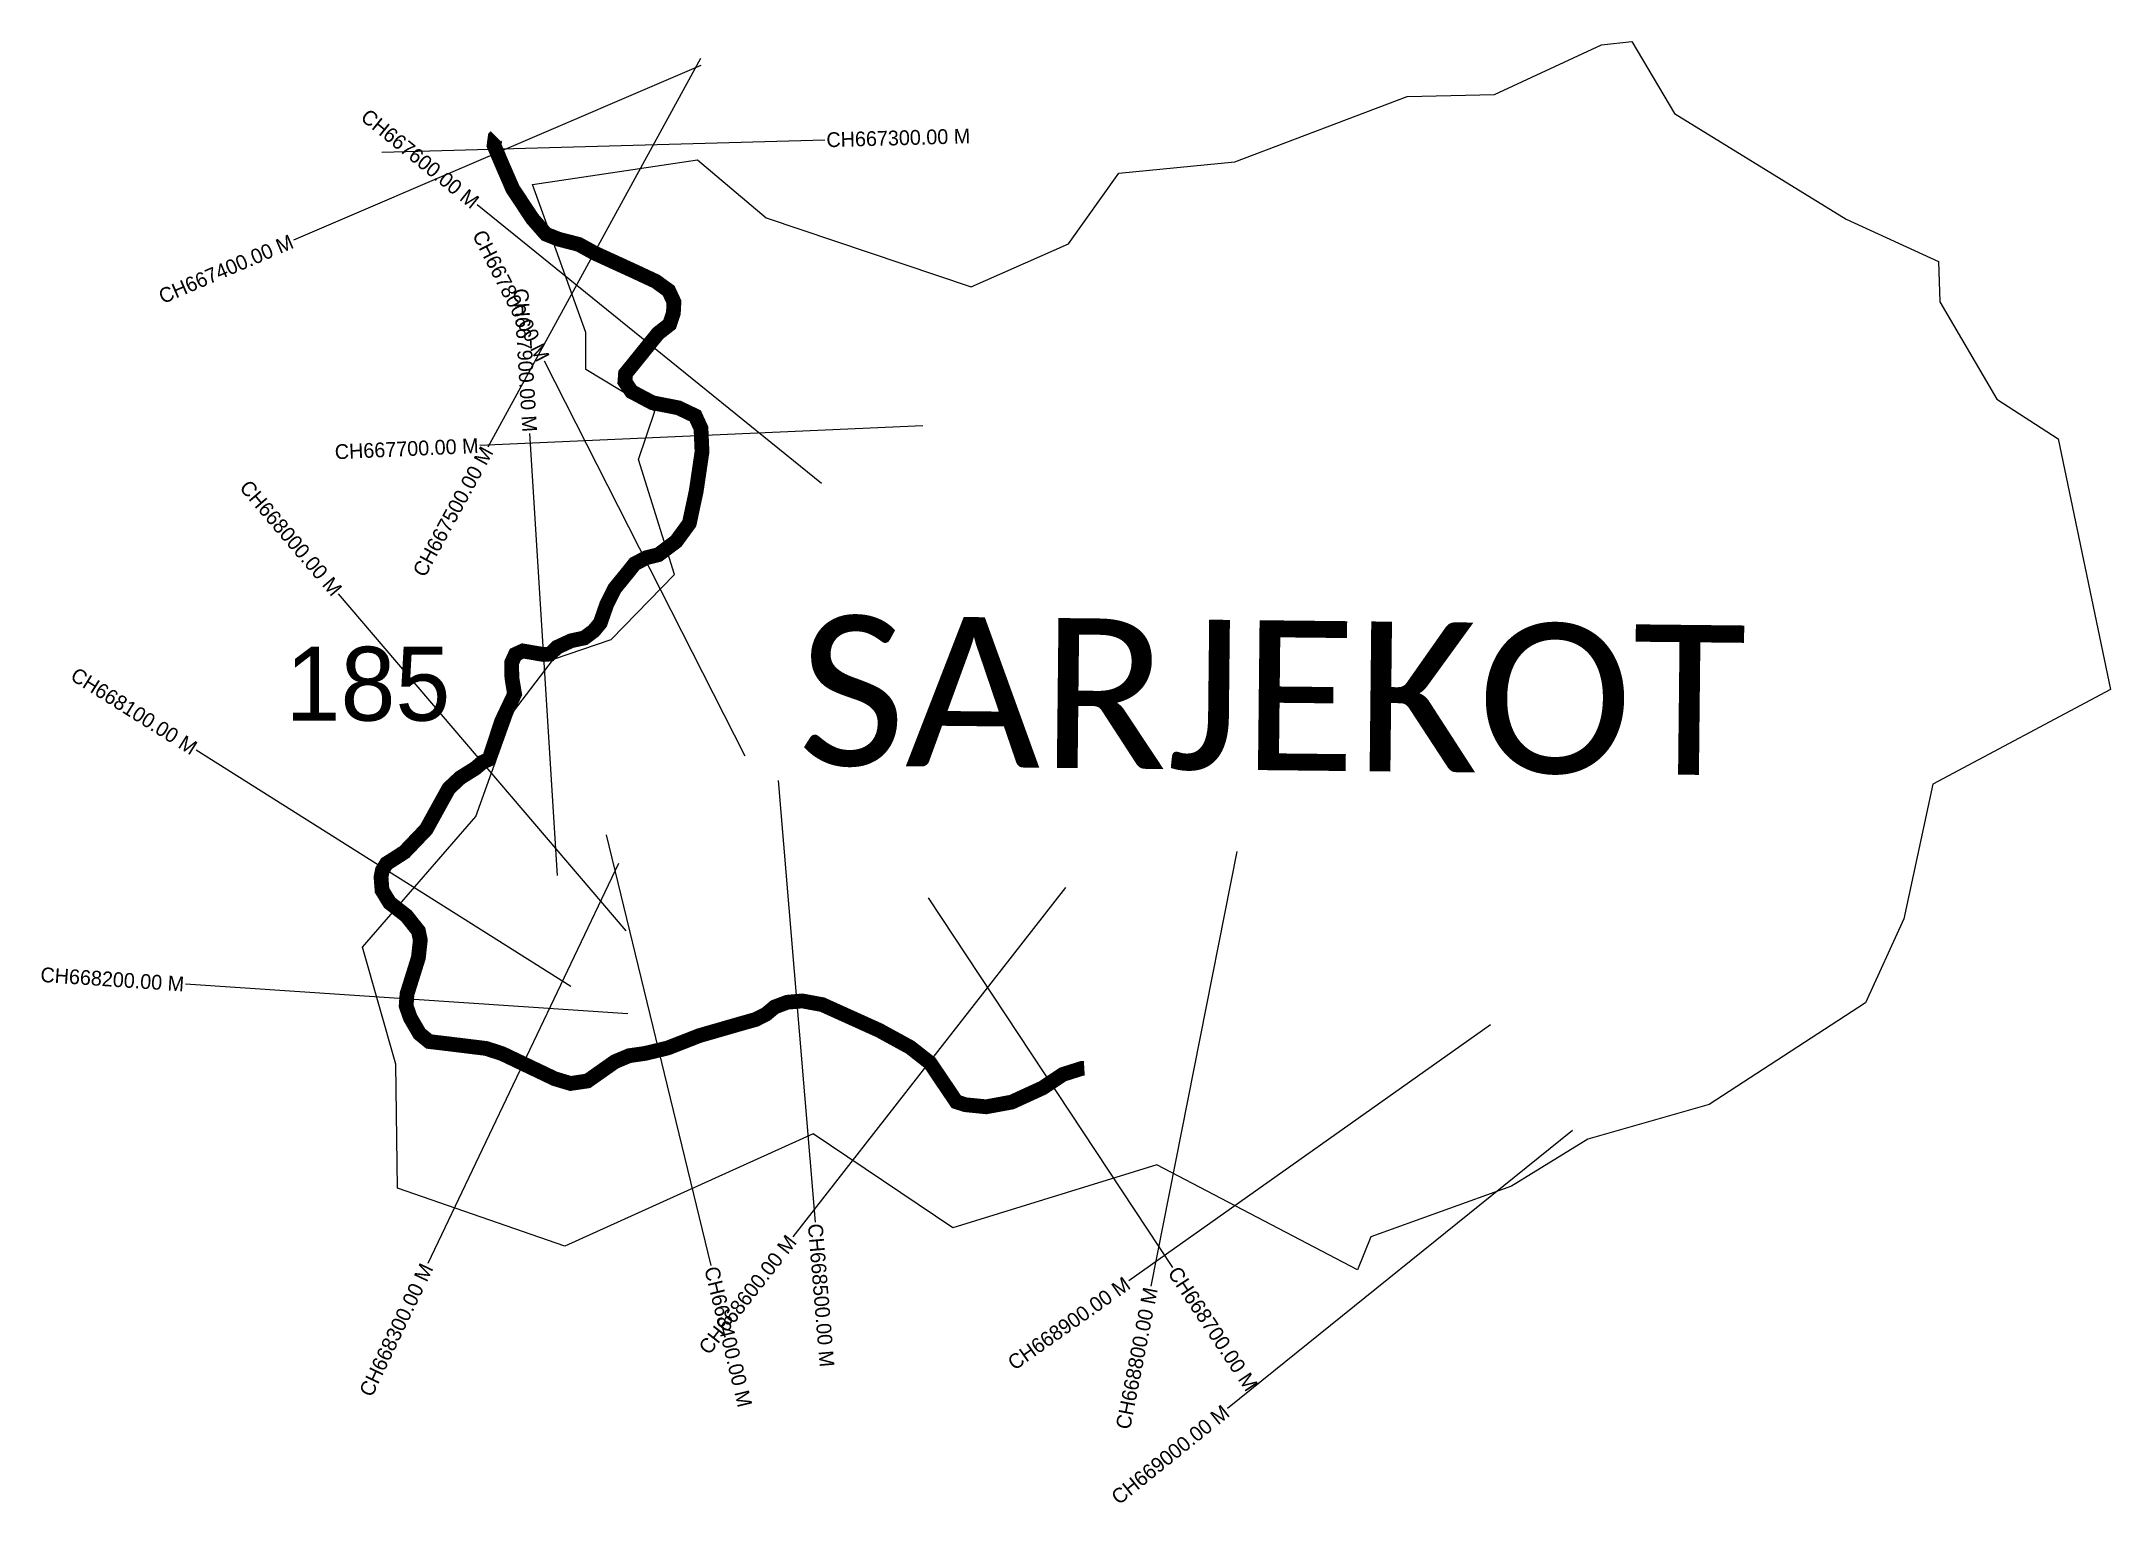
# Model space of a CAD drawing. Header units: metres. Extents: x 334765 to 336165, y 1778147 to 1779137.
import ezdxf
from ezdxf.enums import TextEntityAlignment as Align

# ---------------------------------------------------------------- set-up
doc = ezdxf.new("R2010")
doc.units = ezdxf.units.M
for name, color, linetype in [('CS', 134, 'Continuous'), ('CSMark', 6, 'Continuous'), ('UNPROTECTED', 10, 'Continuous'), ('VILLAGE NAME', 250, 'Continuous')]:
    doc.layers.add(name, color=color, linetype=linetype)

msp = doc.modelspace()

# ---------------------------------------------------------------- linework, layer by layer
at = {"color": 6}
msp.add_lwpolyline([(335097.2, 1779039.7), (335208.8, 1779056.3), (335255.3, 1779017), (335394, 1778970.4), (335459.9, 1778999.4), (335494, 1779047.3), (335572.6, 1779055.1), (335689.2, 1779099.3), (335748.3, 1779100.7), (335820.9, 1779134.2), (335841.4, 1779136.6), (335870.3, 1779087.8), (335986.4, 1779016.1), (336049, 1778987.6), (336049.8, 1778960.1), (336088.5, 1778894.3), (336130, 1778867.4), (336165.4, 1778697.8), (336045.2, 1778633.6), (336025.5, 1778542.3), (335999.6, 1778485.6), (335893.6, 1778416.6), (335811.6, 1778393.1), (335759.9, 1778361.3), (335664.6, 1778327), (335655.7, 1778304.7), (335519.8, 1778375.7), (335381.6, 1778333.2), (335287.2, 1778396.9), (335119.1, 1778320.8), (335005.8, 1778360.1), (335004.6, 1778444), (334982.1, 1778523.2), (335058.8, 1778611.8), (335084.3, 1778682.8), (335111.3, 1778718.3), (335150.3, 1778731.6), (335193.2, 1778775.5), (335168.8, 1778853.5), (335179.9, 1778886.1), (335133.2, 1778914.4), (335133.3, 1778939.4), (335097.2, 1779039.7)], dxfattribs=at)
at = {"layer": 'CS'}
for p, q in [((335211.1, 1779120.2), (334935.4, 1779002)), ((335210.9, 1779125), (335067, 1778861.7)), ((334995.2, 1779061.5), (335295.1, 1779069.9)), ((335292.8, 1778837.1), (335059.7, 1779025.9)), ((335241.1, 1778652.6), (335105.2, 1778920.1)), ((335361.3, 1778876.2), (335061.6, 1778863)), ((335114, 1778571.7), (335095.4, 1778871.1)), ((335160.5, 1778534.2), (334965.8, 1778762.5)), ((335123.2, 1778496.6), (334869.4, 1778656.5)), ((335263.5, 1778636), (335288.5, 1778337)), ((335147.1, 1778599.2), (335217.9, 1778307.7)), ((335155.3, 1778579.8), (335026.3, 1778308.9)), ((335573.9, 1778587.9), (335515.7, 1778293.6)), ((335457.9, 1778563.6), (335273.3, 1778327.1)), ((335364.9, 1778556.5), (335530.3, 1778306.2)), ((335161.6, 1778478.1), (334862.3, 1778498.1)), ((335745.6, 1778470.6), (335500.8, 1778297.2)), ((335801.2, 1778399), (335567.6, 1778210.7))]:
    msp.add_line(p, q, dxfattribs=at)
at = {"layer": 'UNPROTECTED', "const_width": 10, "flags": 128}
msp.add_lwpolyline([(335072.3, 1779072.3), (335071.9, 1779071.9), (335071.1, 1779066.1), (335076.1, 1779054.3), (335083.7, 1779036.8), (335097.1, 1779016.5), (335106.3, 1779006), (335114.9, 1779002.6), (335128.5, 1778999.1), (335139, 1778993.3), (335166.7, 1778980.6), (335180.6, 1778974.1), (335189.3, 1778967.8), (335192.9, 1778960.1), (335192.5, 1778952.6), (335189.9, 1778944.9), (335182.1, 1778938.8), (335172, 1778926.3), (335164.1, 1778916.5), (335160.1, 1778911.6), (335159.7, 1778906.1), (335164.2, 1778899.4), (335178.3, 1778891.9), (335196, 1778888.4), (335207.3, 1778883), (335211.2, 1778874.5), (335211.9, 1778858.7), (335208, 1778832.2), (335203.3, 1778810.2), (335194.4, 1778798), (335182.4, 1778789), (335174.4, 1778787), (335166.4, 1778782.9), (335160.7, 1778775.8), (335152.8, 1778766.1), (335147.3, 1778755.1), (335143, 1778742.7), (335138.6, 1778737.4), (335132.2, 1778732.6), (335123.3, 1778730.7), (335113.8, 1778726.3), (335109, 1778721.7), (335104.5, 1778721.4), (335090.6, 1778723.8), (335085.6, 1778721.5), (335083, 1778715.8), (335083.2, 1778705.5), (335085, 1778694.6), (335081.3, 1778686.8), (335076.2, 1778676.1), (335071.5, 1778661.7), (335067.8, 1778650.5), (335063.2, 1778648.4), (335058.4, 1778644.3), (335048.3, 1778638), (335040.5, 1778630.7), (335035.5, 1778621.7), (335025.2, 1778603), (335010.5, 1778587.6), (335002.6, 1778582.5), (334998.3, 1778579.8), (334995.5, 1778575.2), (334994.6, 1778570.6), (334995.3, 1778561.7), (335000.4, 1778553.3), (335011.8, 1778544.4), (335019.9, 1778534.2), (335021.2, 1778528), (335019.9, 1778516.1), (335015.3, 1778501.4), (335012.2, 1778491.5), (335011.6, 1778483.4), (335014.4, 1778475.4), (335020.7, 1778464.6), (335027.2, 1778459.3), (335042.2, 1778457.5), (335065.9, 1778454.6), (335076.8, 1778451), (335100.9, 1778439.5), (335112.2, 1778434.1), (335122.9, 1778430.9), (335134.4, 1778432.6), (335143.9, 1778439.3), (335153, 1778445.7), (335162.6, 1778449.7), (335173.6, 1778451.3), (335188.6, 1778454.9), (335210.1, 1778463.3), (335237.1, 1778471.1), (335248.4, 1778474.3), (335255.2, 1778477.8), (335261.1, 1778482.7), (335269.6, 1778485.9), (335279.7, 1778486.8), (335293.3, 1778484.3), (335331.8, 1778466.9), (335352.8, 1778455.4), (335366.3, 1778444.8), (335372, 1778436.3), (335381.4, 1778422.4), (335384, 1778418.5), (335390.2, 1778416.5), (335404.3, 1778415.1), (335421.6, 1778418.3), (335430.7, 1778422.5), (335442.5, 1778427.9), (335456.1, 1778437), (335469, 1778441.1), (335470.7, 1778441.2)], dxfattribs=at)

# ---------------------------------------------------------------- texts
at = {"insert": (334930, 1778726.6), "char_height": 50, "attachment_point": 1}
msp.add_mtext_dynamic_manual_height_columns('\\pxt1;185', width=70.183, gutter_width=1, heights=[0], dxfattribs=at)
at = {"layer": 'CSMark'}
for s, rotation, p in [('CH667600.00 M', 321.011, (335058.9, 1779026.5)), ('CH667400.00 M', 23.2112, (334934.4, 1779001.6)), ('CH667800.00 M', 296.9499, (335104.7, 1778921)), ('CH667900.00 M', 273.5687, (335095.3, 1778872.1)), ('CH667700.00 M', 2.538, (335060.6, 1778862.9)), ('CH667500.00 M', 61.3502, (335066.6, 1778860.9)), ('CH668000.00 M', 310.446, (334965.2, 1778763.2)), ('CH668100.00 M', 327.7847, (334868.6, 1778657.1)), ('CH668200.00 M', 356.1725, (334861.3, 1778498.2)), ('CH668600.00 M', 52.0162, (335272.7, 1778326.3)), ('CH668300.00 M', 64.523, (335025.8, 1778308)), ('CH668900.00 M', 35.3254, (335500, 1778296.6)), ('CH668800.00 M', 78.8253, (335515.6, 1778292.6)), ('CH669000.00 M', 38.8643, (335566.8, 1778210.1))]:
    msp.add_text(s, height=10, rotation=rotation, dxfattribs=at).set_placement(p, align=Align.MIDDLE_RIGHT)
for s, rotation, p in [('CH667300.00 M', 1.5927, (335296.1, 1779069.9)), ('CH668500.00 M', 274.762, (335288.5, 1778336)), ('CH668400.00 M', 283.6509, (335218.2, 1778306.7)), ('CH668700.00 M', 303.462, (335530.9, 1778305.4))]:
    msp.add_text(s, height=10, rotation=rotation, dxfattribs=at).set_placement(p, align=Align.MIDDLE_LEFT)
at = {"layer": 'VILLAGE NAME', "insert": (335277.7, 1778748), "char_height": 101.468, "attachment_point": 1, "rotation": 359.3742}
msp.add_mtext_dynamic_manual_height_columns('{\\fCalibri|b0|i0|c0|p34;SARJEKOT}', width=1001.265, gutter_width=507.3, heights=[0], dxfattribs=at)

doc.saveas('drawing.dxf')
